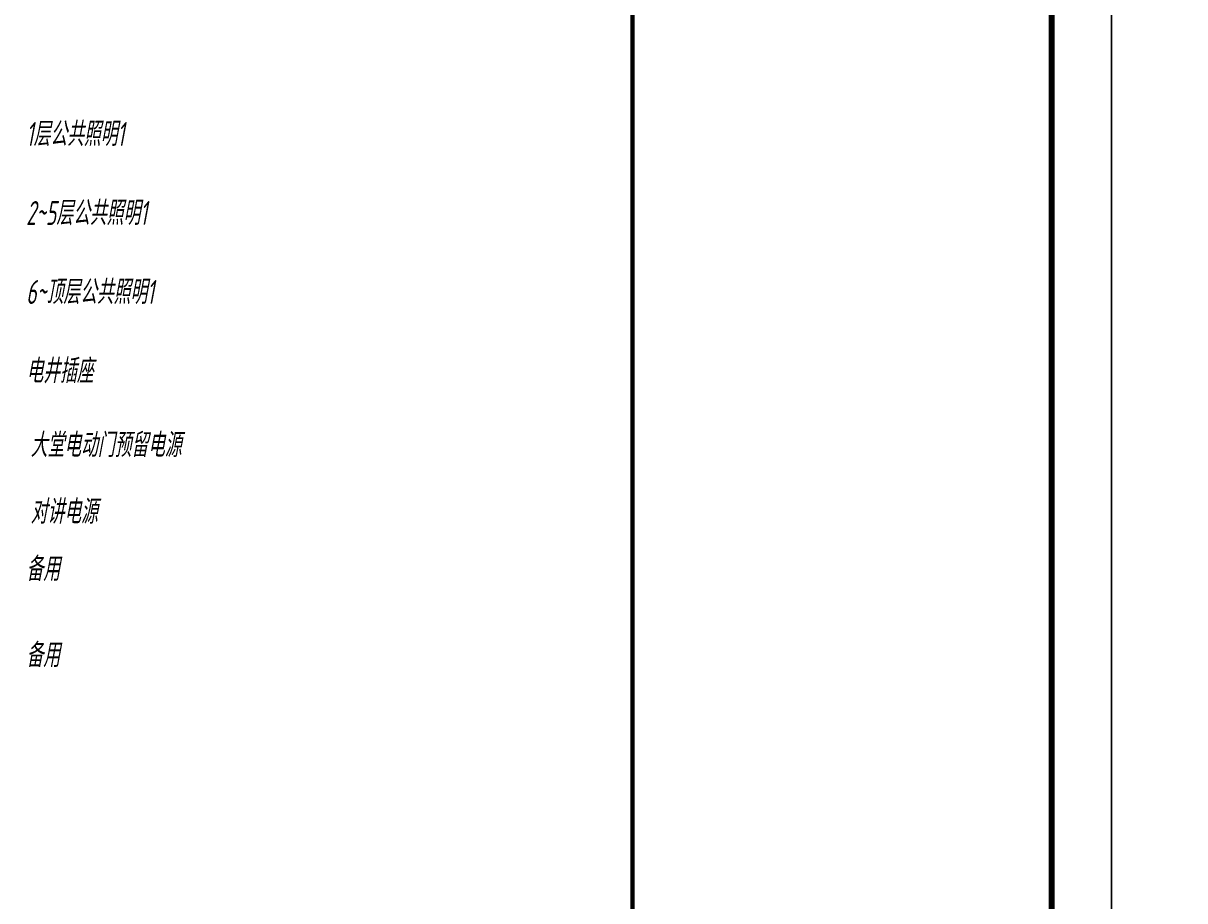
# Model space of a CAD drawing. Extents: x 5031545 to 5313844, y -886381 to -283477.
# Drawn here: x 5211569 to 5230969, y -752441 to -737776 of the extents above; entities that cross this region are included whole.
import ezdxf

# ---------------------------------------------------------------- set-up
doc = ezdxf.new("R2010")
doc.units = 0
doc.header["$LTSCALE"] = 1000
doc.header["$MEASUREMENT"] = 0
doc.linetypes.add('CONTINOUS', pattern=[0])
doc.layers.add('!!电气', color=1, linetype='CONTINUOUS')
doc.layers.add('DIM-照明', color=7, linetype='CONTINUOUS')
doc.layers.add('图框', color=147, linetype='CONTINUOUS', lineweight=20)
doc.styles.add('HZTXT', font='gbeitc.shx', dxfattribs={"width": 0.8, "height": 400, "bigfont": 'hztxt.shx'})

# ---------------------------------------------------------------- blocks, each defined once
blk = doc.blocks.new('A$C1435328E')
at = {"layer": '图框', "const_width": 70}
blk.add_lwpolyline([(-7000, -700), (-7000, 56700)], dxfattribs=at)

msp = doc.modelspace()

# ---------------------------------------------------------------- linework, layer by layer
at = {"layer": '图框'}
for points in [[(5145643.6, -708181), (5229743.6, -708181), (5229743.6, -767581), (5145643.6, -767581)], [(5229743.6, -708181), (5313843.6, -708181), (5313843.6, -767581), (5229743.6, -767581)]]:
    msp.add_lwpolyline(points, close=True, dxfattribs=at)
at = {"layer": '图框', "const_width": 100}
msp.add_lwpolyline([(5228743.6, -766581), (5228743.6, -709181), (5148143.6, -709181), (5148143.6, -766581)], close=True, dxfattribs=at)

# ---------------------------------------------------------------- block references
at = {"layer": '!!电气'}
msp.add_blockref('A$C1435328E', (5228743.6, -765881), dxfattribs=at)

# ---------------------------------------------------------------- texts
at = {"layer": 'DIM-照明', "color": 7, "style": 'HZTXT', "width": 0.7}
for s, p in [('1层公共照明1', (5211618.9, -739827)), ('2~5层公共照明1', (5211618.9, -741147)), ('6~顶层公共照明1', (5211618.9, -742466.9)), ('电井插座', (5211618.9, -743786.8)), ('备用', (5211618.9, -747097.1)), ('备用', (5211618.9, -748536))]:
    msp.add_text(s, height=400, dxfattribs=at).set_placement(p)
at = {"layer": 'DIM-照明', "linetype": 'CONTINOUS', "style": 'HZTXT', "width": 0.7}
for s, p in [('大堂电动门预留电源', (5211689.8, -745025.1)), ('对讲电源', (5211689.8, -746140.1))]:
    msp.add_text(s, height=400, dxfattribs=at).set_placement(p)

doc.saveas('drawing.dxf')
